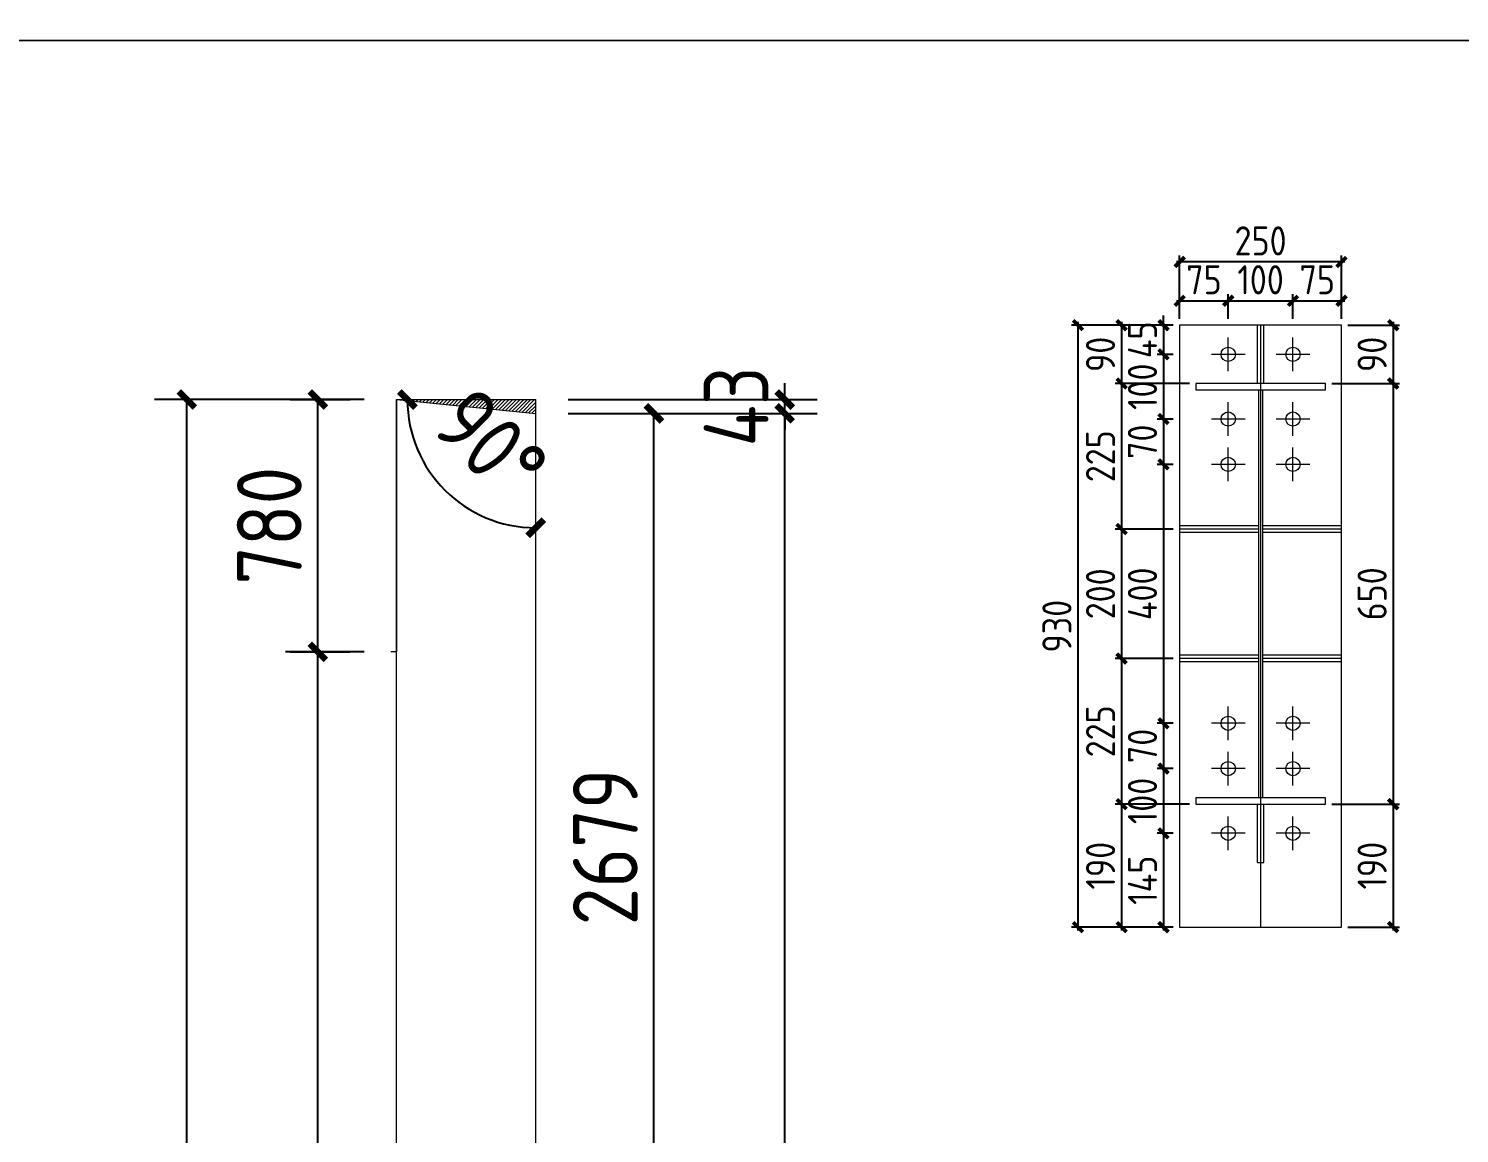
# Model space of a CAD drawing. Extents: x 485428 to 797698, y 56414 to 211814.
# Drawn here: x 685846 to 690266, y 122037 to 125451 of the extents above; entities that cross this region are included whole.
import ezdxf

# ---------------------------------------------------------------- set-up
doc = ezdxf.new("R2010")
doc.units = 0
doc.header["$LTSCALE"] = 1000
doc.header["$MEASUREMENT"] = 0
doc.layers.add('DOTE', color=1, linetype='Continuous')
doc.styles.get("Standard").update_dxf_attribs({"font": 'gbenor.shx', "bigfont": 'gbcbig.shx'})
doc.dimstyles.get("Standard").update_dxf_attribs({"dimscale": 100, "dimtxt": 2, "dimasz": 0.4, "dimexe": 0.5, "dimexo": 1, "dimgap": 0.5, "dimtad": 1, "dimdec": 0, "dimzin": 0, "dimdsep": 46, "dimtxsty": 'Standard', "dimblk": 'ARCHTICK', "dimcen": 0.09, "dimadec": 0, "dimazin": 0, "dimtfac": 1, "dimtdec": 0, "dimtix": 1, "dimtmove": 2, "dimatfit": 3, "dimfxl": 1, "dimtolj": 1, "dimtzin": 0, "dimarcsym": 0})

# ---------------------------------------------------------------- blocks, each defined once
blk = doc.blocks.new('_ArchTick')
at = {"color": 0, "linetype": 'ByBlock', "const_width": 0.4}
blk.add_lwpolyline([(-0.5, -0.5), (0.5, 0.5)], dxfattribs=at)
blk = doc.blocks.new('*D690')
at = {"color": 3, "lineweight": -2}
for p, q in [((686882.9, 123525.1), (686640.1, 123525.1)), ((686740.1, 111489.1), (686740.1, 123525.1)), ((686882.9, 111489.1), (686640.1, 111489.1))]:
    blk.add_line(p, q, dxfattribs=at)
at = {"layer": 'Defpoints', "color": 0}
for p in [(686740.1, 123525.1), (686982.9, 123525.1), (686982.9, 111489.1)]:
    blk.add_point(p, dxfattribs=at)
at = {"color": 3, "lineweight": -2, "xscale": 50, "yscale": 50, "zscale": 50}
for p, rotation in [((686740.1, 123525.1), 90), ((686740.1, 111489.1), 270)]:
    blk.add_blockref('_ArchTick', p, dxfattribs=dict(at, rotation=rotation))
at = {"color": 0, "lineweight": 15, "insert": (686583.5, 117507.1), "char_height": 200, "attachment_point": 5, "rotation": 90}
blk.add_mtext('\\A1;内翼板 12036', dxfattribs=at)
blk = doc.blocks.new('*D695')
at = {"color": 3, "lineweight": -2}
for p, q in [((686654.9, 124305.1), (686840.1, 124305.1)), ((686740.1, 123525.1), (686740.1, 124305.1)), ((686654.9, 123525.1), (686840.1, 123525.1))]:
    blk.add_line(p, q, dxfattribs=at)
at = {"layer": 'Defpoints', "color": 0}
for p in [(686554.9, 124305.1), (686740.1, 124305.1), (686554.9, 123525.1)]:
    blk.add_point(p, dxfattribs=at)
at = {"color": 3, "lineweight": -2, "xscale": 50, "yscale": 50, "zscale": 50}
for p, rotation in [((686740.1, 124305.1), 90), ((686740.1, 123525.1), 270)]:
    blk.add_blockref('_ArchTick', p, dxfattribs=dict(at, rotation=rotation))
at = {"color": 0, "lineweight": 15, "insert": (686590.1, 123915.1), "char_height": 200, "attachment_point": 5, "rotation": 90}
blk.add_mtext('\\A1;780', dxfattribs=at)
blk = doc.blocks.new('*D696')
at = {"color": 3, "lineweight": -2}
for p, q in [((686882.9, 124305.1), (686235.1, 124305.1)), ((686335.1, 111489.1), (686335.1, 124305.1)), ((686882.9, 111489.1), (686235.1, 111489.1))]:
    blk.add_line(p, q, dxfattribs=at)
at = {"layer": 'Defpoints', "color": 0}
for p in [(686335.1, 124305.1), (686982.9, 124305.1), (686982.9, 111489.1)]:
    blk.add_point(p, dxfattribs=at)
at = {"color": 3, "lineweight": -2, "xscale": 50, "yscale": 50, "zscale": 50}
for p, rotation in [((686335.1, 124305.1), 90), ((686335.1, 111489.1), 270)]:
    blk.add_blockref('_ArchTick', p, dxfattribs=dict(at, rotation=rotation))
at = {"color": 0, "lineweight": 15, "insert": (686178.5, 117897.1), "char_height": 200, "attachment_point": 5, "rotation": 90}
blk.add_mtext('\\A1;腹板 12816', dxfattribs=at)
blk = doc.blocks.new('*D826')
at = {"color": 3, "lineweight": -2}
for p, q in [((689392.2, 124610.1), (689562.2, 124610.1)), ((689402.2, 124554.6), (689402.2, 124630.1)), ((689552.2, 124554.6), (689552.2, 124630.1))]:
    blk.add_line(p, q, dxfattribs=at)
at = {"layer": 'Defpoints', "color": 0}
for p in [(689552.2, 124610.1), (689402.2, 124534.6), (689552.2, 124534.6)]:
    blk.add_point(p, dxfattribs=at)
at = {"color": 3, "lineweight": -2, "xscale": 30, "yscale": 30, "zscale": 30, "rotation": 180}
blk.add_blockref('_ArchTick', (689402.2, 124610.1), dxfattribs=at)
at = {"color": 3, "lineweight": -2, "xscale": 30, "yscale": 30, "zscale": 30}
blk.add_blockref('_ArchTick', (689552.2, 124610.1), dxfattribs=at)
at = {"color": 0, "lineweight": 15, "insert": (689477.2, 124675.1), "char_height": 90, "attachment_point": 5}
blk.add_mtext('\\A1;75', dxfattribs=at)
blk = doc.blocks.new('*D786')
at = {"color": 3, "lineweight": -2}
for p, q in [((689542.2, 124610.1), (689762.2, 124610.1)), ((689552.2, 124554.6), (689552.2, 124630.1)), ((689752.2, 124554.6), (689752.2, 124630.1))]:
    blk.add_line(p, q, dxfattribs=at)
at = {"layer": 'Defpoints', "color": 0}
for p in [(689752.2, 124610.1), (689552.2, 124534.6), (689752.2, 124534.6)]:
    blk.add_point(p, dxfattribs=at)
at = {"color": 3, "lineweight": -2, "xscale": 30, "yscale": 30, "zscale": 30, "rotation": 180}
blk.add_blockref('_ArchTick', (689552.2, 124610.1), dxfattribs=at)
at = {"color": 3, "lineweight": -2, "xscale": 30, "yscale": 30, "zscale": 30}
blk.add_blockref('_ArchTick', (689752.2, 124610.1), dxfattribs=at)
at = {"color": 0, "lineweight": 15, "insert": (689652.2, 124675.1), "char_height": 90, "attachment_point": 5}
blk.add_mtext('\\A1;100', dxfattribs=at)
blk = doc.blocks.new('*D827')
at = {"color": 3, "lineweight": -2}
for p, q in [((689742.2, 124610.1), (689912.2, 124610.1)), ((689752.2, 124554.6), (689752.2, 124630.1)), ((689902.2, 124554.6), (689902.2, 124630.1))]:
    blk.add_line(p, q, dxfattribs=at)
at = {"layer": 'Defpoints', "color": 0}
for p in [(689902.2, 124610.1), (689752.2, 124534.6), (689902.2, 124534.6)]:
    blk.add_point(p, dxfattribs=at)
at = {"color": 3, "lineweight": -2, "xscale": 30, "yscale": 30, "zscale": 30, "rotation": 180}
blk.add_blockref('_ArchTick', (689752.2, 124610.1), dxfattribs=at)
at = {"color": 3, "lineweight": -2, "xscale": 30, "yscale": 30, "zscale": 30}
blk.add_blockref('_ArchTick', (689902.2, 124610.1), dxfattribs=at)
at = {"color": 0, "lineweight": 15, "insert": (689827.2, 124675.1), "char_height": 90, "attachment_point": 5}
blk.add_mtext('\\A1;75', dxfattribs=at)
blk = doc.blocks.new('*D787')
at = {"color": 3, "lineweight": -2}
for p, q in [((689352.3, 124534.6), (689352.3, 124564.6)), ((689382.2, 124534.6), (689332.3, 124534.6)), ((689352.3, 124534.6), (689352.3, 124444.6)), ((689382.2, 124444.6), (689332.3, 124444.6)), ((689352.3, 124444.6), (689352.3, 124414.6))]:
    blk.add_line(p, q, dxfattribs=at)
at = {"layer": 'Defpoints', "color": 0}
for p in [(689402.2, 124534.6), (689352.3, 124444.6), (689402.2, 124444.6)]:
    blk.add_point(p, dxfattribs=at)
at = {"color": 3, "lineweight": -2, "xscale": 30, "yscale": 30, "zscale": 30}
for p, rotation in [((689352.3, 124534.6), 270), ((689352.3, 124444.6), 90)]:
    blk.add_blockref('_ArchTick', p, dxfattribs=dict(at, rotation=rotation))
at = {"color": 0, "lineweight": 15, "insert": (689287.3, 124489.6), "char_height": 90, "attachment_point": 5, "rotation": 90}
blk.add_mtext('\\A1;45', dxfattribs=at)
blk = doc.blocks.new('*D788')
at = {"color": 3, "lineweight": -2}
for p, q in [((689382.2, 124444.6), (689332.3, 124444.6)), ((689352.3, 124454.6), (689352.3, 124234.6)), ((689382.2, 124244.6), (689332.3, 124244.6))]:
    blk.add_line(p, q, dxfattribs=at)
at = {"layer": 'Defpoints', "color": 0}
for p in [(689402.2, 124444.6), (689352.3, 124244.6), (689402.2, 124244.6)]:
    blk.add_point(p, dxfattribs=at)
at = {"color": 3, "lineweight": -2, "xscale": 30, "yscale": 30, "zscale": 30}
for p, rotation in [((689352.3, 124444.6), 90), ((689352.3, 124244.6), 270)]:
    blk.add_blockref('_ArchTick', p, dxfattribs=dict(at, rotation=rotation))
at = {"color": 0, "lineweight": 15, "insert": (689287.3, 124344.6), "char_height": 90, "attachment_point": 5, "rotation": 90}
blk.add_mtext('\\A1;100', dxfattribs=at)
blk = doc.blocks.new('*D789')
at = {"color": 3, "lineweight": -2}
for p, q in [((689382.2, 124244.6), (689332.3, 124244.6)), ((689352.3, 124254.6), (689352.3, 124094.6)), ((689382.2, 124104.6), (689332.3, 124104.6))]:
    blk.add_line(p, q, dxfattribs=at)
at = {"layer": 'Defpoints', "color": 0}
for p in [(689402.2, 124244.6), (689352.3, 124104.6), (689402.2, 124104.6)]:
    blk.add_point(p, dxfattribs=at)
at = {"color": 3, "lineweight": -2, "xscale": 30, "yscale": 30, "zscale": 30}
for p, rotation in [((689352.3, 124244.6), 90), ((689352.3, 124104.6), 270)]:
    blk.add_blockref('_ArchTick', p, dxfattribs=dict(at, rotation=rotation))
at = {"color": 0, "lineweight": 15, "insert": (689287.3, 124174.6), "char_height": 90, "attachment_point": 5, "rotation": 90}
blk.add_mtext('\\A1;70', dxfattribs=at)
blk = doc.blocks.new('*D790')
at = {"color": 3, "lineweight": -2}
for p, q in [((689352.3, 124114.6), (689352.3, 123294.6)), ((689382.2, 124104.6), (689332.3, 124104.6)), ((689382.2, 123304.6), (689332.3, 123304.6))]:
    blk.add_line(p, q, dxfattribs=at)
at = {"layer": 'Defpoints', "color": 0}
for p in [(689402.2, 124104.6), (689352.3, 123304.6), (689402.2, 123304.6)]:
    blk.add_point(p, dxfattribs=at)
at = {"color": 3, "lineweight": -2, "xscale": 30, "yscale": 30, "zscale": 30}
for p, rotation in [((689352.3, 124104.6), 90), ((689352.3, 123304.6), 270)]:
    blk.add_blockref('_ArchTick', p, dxfattribs=dict(at, rotation=rotation))
at = {"color": 0, "lineweight": 15, "insert": (689287.3, 123704.6), "char_height": 90, "attachment_point": 5, "rotation": 90}
blk.add_mtext('\\A1;400', dxfattribs=at)
blk = doc.blocks.new('*D791')
at = {"color": 3, "lineweight": -2}
for p, q in [((689352.3, 123314.6), (689352.3, 123154.6)), ((689382.2, 123304.6), (689332.3, 123304.6)), ((689382.2, 123164.6), (689332.3, 123164.6))]:
    blk.add_line(p, q, dxfattribs=at)
at = {"layer": 'Defpoints', "color": 0}
for p in [(689402.2, 123304.6), (689352.3, 123164.6), (689402.2, 123164.6)]:
    blk.add_point(p, dxfattribs=at)
at = {"color": 3, "lineweight": -2, "xscale": 30, "yscale": 30, "zscale": 30}
for p, rotation in [((689352.3, 123304.6), 90), ((689352.3, 123164.6), 270)]:
    blk.add_blockref('_ArchTick', p, dxfattribs=dict(at, rotation=rotation))
at = {"color": 0, "lineweight": 15, "insert": (689287.3, 123234.6), "char_height": 90, "attachment_point": 5, "rotation": 90}
blk.add_mtext('\\A1;70', dxfattribs=at)
blk = doc.blocks.new('*D792')
at = {"color": 3, "lineweight": -2}
for p, q in [((689382.2, 123164.6), (689332.3, 123164.6)), ((689352.3, 123174.6), (689352.3, 122954.6)), ((689382.2, 122964.6), (689332.3, 122964.6))]:
    blk.add_line(p, q, dxfattribs=at)
at = {"layer": 'Defpoints', "color": 0}
for p in [(689402.2, 123164.6), (689352.3, 122964.6), (689402.2, 122964.6)]:
    blk.add_point(p, dxfattribs=at)
at = {"color": 3, "lineweight": -2, "xscale": 30, "yscale": 30, "zscale": 30}
for p, rotation in [((689352.3, 123164.6), 90), ((689352.3, 122964.6), 270)]:
    blk.add_blockref('_ArchTick', p, dxfattribs=dict(at, rotation=rotation))
at = {"color": 0, "lineweight": 15, "insert": (689287.3, 123064.6), "char_height": 90, "attachment_point": 5, "rotation": 90}
blk.add_mtext('\\A1;100', dxfattribs=at)
blk = doc.blocks.new('*D828')
at = {"color": 3, "lineweight": -2}
for p, q in [((689382.2, 122964.6), (689332.3, 122964.6)), ((689352.3, 122974.6), (689352.3, 122664.6)), ((689382.2, 122674.6), (689332.3, 122674.6))]:
    blk.add_line(p, q, dxfattribs=at)
at = {"layer": 'Defpoints', "color": 0}
for p in [(689402.2, 122964.6), (689352.3, 122674.6), (689402.2, 122674.6)]:
    blk.add_point(p, dxfattribs=at)
at = {"color": 3, "lineweight": -2, "xscale": 30, "yscale": 30, "zscale": 30}
for p, rotation in [((689352.3, 122964.6), 90), ((689352.3, 122674.6), 270)]:
    blk.add_blockref('_ArchTick', p, dxfattribs=dict(at, rotation=rotation))
at = {"color": 0, "lineweight": 15, "insert": (689287.3, 122819.6), "char_height": 90, "attachment_point": 5, "rotation": 90}
blk.add_mtext('\\A1;145', dxfattribs=at)
blk = doc.blocks.new('*D793')
at = {"color": 3, "lineweight": -2}
for p, q in [((689382.2, 124534.6), (689202.8, 124534.6)), ((689222.8, 124544.6), (689222.8, 124344.6)), ((689432.2, 124354.6), (689202.8, 124354.6))]:
    blk.add_line(p, q, dxfattribs=at)
at = {"layer": 'Defpoints', "color": 0}
for p in [(689402.2, 124534.6), (689222.8, 124354.6), (689452.2, 124354.6)]:
    blk.add_point(p, dxfattribs=at)
at = {"color": 3, "lineweight": -2, "xscale": 30, "yscale": 30, "zscale": 30}
for p, rotation in [((689222.8, 124534.6), 90), ((689222.8, 124354.6), 270)]:
    blk.add_blockref('_ArchTick', p, dxfattribs=dict(at, rotation=rotation))
at = {"color": 0, "lineweight": 15, "insert": (689157.8, 124444.6), "char_height": 90, "attachment_point": 5, "rotation": 90}
blk.add_mtext('\\A1;90', dxfattribs=at)
blk = doc.blocks.new('*D794')
at = {"color": 3, "lineweight": -2}
for p, q in [((689432.2, 124354.6), (689202.8, 124354.6)), ((689222.8, 124364.6), (689222.8, 123894.6)), ((689382.2, 123904.6), (689202.8, 123904.6))]:
    blk.add_line(p, q, dxfattribs=at)
at = {"layer": 'Defpoints', "color": 0}
for p in [(689452.2, 124354.6), (689222.8, 123904.6), (689402.2, 123904.6)]:
    blk.add_point(p, dxfattribs=at)
at = {"color": 3, "lineweight": -2, "xscale": 30, "yscale": 30, "zscale": 30}
for p, rotation in [((689222.8, 124354.6), 90), ((689222.8, 123904.6), 270)]:
    blk.add_blockref('_ArchTick', p, dxfattribs=dict(at, rotation=rotation))
at = {"color": 0, "lineweight": 15, "insert": (689157.8, 124129.6), "char_height": 90, "attachment_point": 5, "rotation": 90}
blk.add_mtext('\\A1;225', dxfattribs=at)
blk = doc.blocks.new('*D795')
at = {"color": 3, "lineweight": -2}
for p, q in [((689382.2, 123904.6), (689202.8, 123904.6)), ((689222.8, 123914.6), (689222.8, 123494.6)), ((689382.2, 123504.6), (689202.8, 123504.6))]:
    blk.add_line(p, q, dxfattribs=at)
at = {"layer": 'Defpoints', "color": 0}
for p in [(689402.2, 123904.6), (689222.8, 123504.6), (689402.2, 123504.6)]:
    blk.add_point(p, dxfattribs=at)
at = {"color": 3, "lineweight": -2, "xscale": 30, "yscale": 30, "zscale": 30}
for p, rotation in [((689222.8, 123904.6), 90), ((689222.8, 123504.6), 270)]:
    blk.add_blockref('_ArchTick', p, dxfattribs=dict(at, rotation=rotation))
at = {"color": 0, "lineweight": 15, "insert": (689157.8, 123704.6), "char_height": 90, "attachment_point": 5, "rotation": 90}
blk.add_mtext('\\A1;200', dxfattribs=at)
blk = doc.blocks.new('*D796')
at = {"color": 3, "lineweight": -2}
for p, q in [((689382.2, 123504.6), (689202.8, 123504.6)), ((689222.8, 123514.6), (689222.8, 123044.6)), ((689432.2, 123054.6), (689202.8, 123054.6))]:
    blk.add_line(p, q, dxfattribs=at)
at = {"layer": 'Defpoints', "color": 0}
for p in [(689402.2, 123504.6), (689222.8, 123054.6), (689452.2, 123054.6)]:
    blk.add_point(p, dxfattribs=at)
at = {"color": 3, "lineweight": -2, "xscale": 30, "yscale": 30, "zscale": 30}
for p, rotation in [((689222.8, 123504.6), 90), ((689222.8, 123054.6), 270)]:
    blk.add_blockref('_ArchTick', p, dxfattribs=dict(at, rotation=rotation))
at = {"color": 0, "lineweight": 15, "insert": (689157.8, 123279.6), "char_height": 90, "attachment_point": 5, "rotation": 90}
blk.add_mtext('\\A1;225', dxfattribs=at)
blk = doc.blocks.new('*D797')
at = {"color": 3, "lineweight": -2}
for p, q in [((689432.2, 123054.6), (689202.8, 123054.6)), ((689222.8, 123064.6), (689222.8, 122664.6)), ((689382.2, 122674.6), (689202.8, 122674.6))]:
    blk.add_line(p, q, dxfattribs=at)
at = {"layer": 'Defpoints', "color": 0}
for p in [(689452.2, 123054.6), (689222.8, 122674.6), (689402.2, 122674.6)]:
    blk.add_point(p, dxfattribs=at)
at = {"color": 3, "lineweight": -2, "xscale": 30, "yscale": 30, "zscale": 30}
for p, rotation in [((689222.8, 123054.6), 90), ((689222.8, 122674.6), 270)]:
    blk.add_blockref('_ArchTick', p, dxfattribs=dict(at, rotation=rotation))
at = {"color": 0, "lineweight": 15, "insert": (689157.8, 122864.6), "char_height": 90, "attachment_point": 5, "rotation": 90}
blk.add_mtext('\\A1;190', dxfattribs=at)
blk = doc.blocks.new('*D798')
at = {"color": 3, "lineweight": -2}
for p, q in [((689382.2, 124534.6), (689068.1, 124534.6)), ((689088.1, 124544.6), (689088.1, 122664.6)), ((689382.2, 122674.6), (689068.1, 122674.6))]:
    blk.add_line(p, q, dxfattribs=at)
at = {"layer": 'Defpoints', "color": 0}
for p in [(689402.2, 124534.6), (689088.1, 122674.6), (689402.2, 122674.6)]:
    blk.add_point(p, dxfattribs=at)
at = {"color": 3, "lineweight": -2, "xscale": 30, "yscale": 30, "zscale": 30}
for p, rotation in [((689088.1, 124534.6), 90), ((689088.1, 122674.6), 270)]:
    blk.add_blockref('_ArchTick', p, dxfattribs=dict(at, rotation=rotation))
at = {"color": 0, "lineweight": 15, "insert": (689023.1, 123604.6), "char_height": 90, "attachment_point": 5, "rotation": 90}
blk.add_mtext('\\A1;930', dxfattribs=at)
blk = doc.blocks.new('*D799')
at = {"color": 3, "lineweight": -2}
for p, q in [((689912.2, 124730.2), (689392.2, 124730.2)), ((689402.2, 124554.6), (689402.2, 124750.2)), ((689902.2, 124554.6), (689902.2, 124750.2))]:
    blk.add_line(p, q, dxfattribs=at)
at = {"layer": 'Defpoints', "color": 0}
for p in [(689402.2, 124730.2), (689402.2, 124534.6), (689902.2, 124534.6)]:
    blk.add_point(p, dxfattribs=at)
at = {"color": 3, "lineweight": -2, "xscale": 30, "yscale": 30, "zscale": 30, "rotation": 180}
blk.add_blockref('_ArchTick', (689402.2, 124730.2), dxfattribs=at)
at = {"color": 3, "lineweight": -2, "xscale": 30, "yscale": 30, "zscale": 30}
blk.add_blockref('_ArchTick', (689902.2, 124730.2), dxfattribs=at)
at = {"color": 0, "lineweight": 15, "insert": (689652.2, 124795.2), "char_height": 90, "attachment_point": 5}
blk.add_mtext('\\A1;250', dxfattribs=at)
blk = doc.blocks.new('*D991')
at = {"color": 0, "lineweight": -2}
blk.add_arc((687412.9, 124305.1), 396.4, 180, 270, dxfattribs=at)
at = {"layer": 'Defpoints', "color": 0}
for p in [(686982.9, 124305.1), (687412.9, 124305.1), (687412.9, 124262.1), (687069.6, 124106.9), (687412.9, 111489.1)]:
    blk.add_point(p, dxfattribs=at)
at = {"color": 0, "lineweight": -2, "xscale": 50, "yscale": 50, "zscale": 50, "rotation": 90.00000000001286}
blk.add_blockref('_ArchTick', (687016.5, 124305.1), dxfattribs=at)
at = {"color": 0, "lineweight": -2, "xscale": 50, "yscale": 50, "zscale": 50}
blk.add_blockref('_ArchTick', (687412.9, 123908.7), dxfattribs=at)
at = {"color": 0, "lineweight": 15, "insert": (687274, 124166.2), "char_height": 200, "attachment_point": 5, "rotation": 315}
blk.add_mtext('\\A1;90°', dxfattribs=at)
blk = doc.blocks.new('*D3290')
at = {"color": 3, "lineweight": -2}
for p, q in [((687512.9, 124262.1), (688282.2, 124262.1)), ((688182.2, 111489.1), (688182.2, 124262.1)), ((687512.9, 111489.1), (688282.2, 111489.1))]:
    blk.add_line(p, q, dxfattribs=at)
at = {"layer": 'Defpoints', "color": 0}
for p in [(687412.9, 124262.1), (688182.2, 124262.1), (687412.9, 111489.1)]:
    blk.add_point(p, dxfattribs=at)
at = {"color": 3, "lineweight": -2, "xscale": 50, "yscale": 50, "zscale": 50}
for p, rotation in [((688182.2, 124262.1), 90), ((688182.2, 111489.1), 270)]:
    blk.add_blockref('_ArchTick', p, dxfattribs=dict(at, rotation=rotation))
at = {"color": 0, "lineweight": 15, "insert": (688025.6, 117875.6), "char_height": 200, "attachment_point": 5, "rotation": 90}
blk.add_mtext('\\A1;外翼板 12773', dxfattribs=at)
blk = doc.blocks.new('*D3291')
at = {"color": 3, "lineweight": -2}
for p, q in [((688182.2, 124305.1), (688182.2, 124355.1)), ((687512.9, 124305.1), (688282.2, 124305.1)), ((688182.2, 124262.1), (688182.2, 124305.1)), ((687512.9, 124262.1), (688282.2, 124262.1)), ((688182.2, 124262.1), (688182.2, 124212.1))]:
    blk.add_line(p, q, dxfattribs=at)
at = {"layer": 'Defpoints', "color": 0}
for p in [(687412.9, 124305.1), (688182.2, 124305.1), (687412.9, 124262.1)]:
    blk.add_point(p, dxfattribs=at)
at = {"color": 3, "lineweight": -2, "xscale": 50, "yscale": 50, "zscale": 50}
for p, rotation in [((688182.2, 124305.1), 270), ((688182.2, 124262.1), 90)]:
    blk.add_blockref('_ArchTick', p, dxfattribs=dict(at, rotation=rotation))
at = {"color": 0, "lineweight": 15, "insert": (688032.2, 124283.6), "char_height": 200, "attachment_point": 5, "rotation": 90}
blk.add_mtext('\\A1;43', dxfattribs=at)
blk = doc.blocks.new('*D3289')
at = {"color": 3, "lineweight": -2}
for p, q in [((687512.9, 124262.1), (687877.9, 124262.1)), ((687777.9, 121582.6), (687777.9, 124262.1)), ((687530.9, 121582.6), (687877.9, 121582.6))]:
    blk.add_line(p, q, dxfattribs=at)
at = {"layer": 'Defpoints', "color": 0}
for p in [(687412.9, 124262.1), (687777.9, 124262.1), (687430.9, 121582.6)]:
    blk.add_point(p, dxfattribs=at)
at = {"color": 3, "lineweight": -2, "xscale": 50, "yscale": 50, "zscale": 50}
for p, rotation in [((687777.9, 124262.1), 90), ((687777.9, 121582.6), 270)]:
    blk.add_blockref('_ArchTick', p, dxfattribs=dict(at, rotation=rotation))
at = {"color": 0, "lineweight": 15, "insert": (687627.9, 122922.3), "char_height": 200, "attachment_point": 5, "rotation": 90}
blk.add_mtext('\\A1;2679', dxfattribs=at)
blk = doc.blocks.new('*D3311')
at = {"color": 3, "lineweight": -2}
for p, q in [((689922.2, 124534.6), (690081.7, 124534.6)), ((690061.7, 124544.6), (690061.7, 124344.6)), ((689872.2, 124354.6), (690081.7, 124354.6))]:
    blk.add_line(p, q, dxfattribs=at)
at = {"layer": 'Defpoints', "color": 0}
for p in [(689902.2, 124534.6), (689852.2, 124354.6), (690061.7, 124354.6)]:
    blk.add_point(p, dxfattribs=at)
at = {"color": 3, "lineweight": -2, "xscale": 30, "yscale": 30, "zscale": 30}
for p, rotation in [((690061.7, 124534.6), 90), ((690061.7, 124354.6), 270)]:
    blk.add_blockref('_ArchTick', p, dxfattribs=dict(at, rotation=rotation))
at = {"color": 0, "lineweight": 15, "insert": (689996.7, 124444.6), "char_height": 90, "attachment_point": 5, "rotation": 90}
blk.add_mtext('\\A1;90', dxfattribs=at)
blk = doc.blocks.new('*D3312')
at = {"color": 3, "lineweight": -2}
for p, q in [((689872.2, 124354.6), (690081.7, 124354.6)), ((690061.7, 124364.6), (690061.7, 123044.6)), ((689872.2, 123054.6), (690081.7, 123054.6))]:
    blk.add_line(p, q, dxfattribs=at)
at = {"layer": 'Defpoints', "color": 0}
for p in [(689852.2, 124354.6), (689852.2, 123054.6), (690061.7, 123054.6)]:
    blk.add_point(p, dxfattribs=at)
at = {"color": 3, "lineweight": -2, "xscale": 30, "yscale": 30, "zscale": 30}
for p, rotation in [((690061.7, 124354.6), 90), ((690061.7, 123054.6), 270)]:
    blk.add_blockref('_ArchTick', p, dxfattribs=dict(at, rotation=rotation))
at = {"color": 0, "lineweight": 15, "insert": (689996.7, 123704.6), "char_height": 90, "attachment_point": 5, "rotation": 90}
blk.add_mtext('\\A1;650', dxfattribs=at)
blk = doc.blocks.new('*D3313')
at = {"color": 3, "lineweight": -2}
for p, q in [((689872.2, 123054.6), (690081.7, 123054.6)), ((690061.7, 123064.6), (690061.7, 122664.6)), ((689922.2, 122674.6), (690081.7, 122674.6))]:
    blk.add_line(p, q, dxfattribs=at)
at = {"layer": 'Defpoints', "color": 0}
for p in [(689852.2, 123054.6), (689902.2, 122674.6), (690061.7, 122674.6)]:
    blk.add_point(p, dxfattribs=at)
at = {"color": 3, "lineweight": -2, "xscale": 30, "yscale": 30, "zscale": 30}
for p, rotation in [((690061.7, 123054.6), 90), ((690061.7, 122674.6), 270)]:
    blk.add_blockref('_ArchTick', p, dxfattribs=dict(at, rotation=rotation))
at = {"color": 0, "lineweight": 15, "insert": (689996.7, 122864.6), "char_height": 90, "attachment_point": 5, "rotation": 90}
blk.add_mtext('\\A1;190', dxfattribs=at)

msp = doc.modelspace()

# ---------------------------------------------------------------- hatches: boundary and pattern name
at = {"lineweight": 15}
h = msp.add_hatch(dxfattribs=at)
h.set_pattern_fill('ANSI31', color=256, scale=5, style=0)
h.set_pattern_definition([(45, (428, -29709.4715), (-5.61266008, 5.61266008), [])])
h.paths.add_polyline_path([(687412.9, 124262.1), (687412.9, 124305.1), (686982.9, 124305.1)])

# ---------------------------------------------------------------- linework, layer by layer
for p, q in [((689402.2, 124534.6), (689402.2, 122674.6)), ((689902.2, 124534.6), (689402.2, 124534.6)), ((689902.2, 122674.6), (689902.2, 124534.6)), ((689552.2, 124392.6), (689552.2, 124496.6)), ((689752.2, 124392.6), (689752.2, 124496.6)), ((689604.2, 124444.6), (689500.2, 124444.6)), ((689804.2, 124444.6), (689700.2, 124444.6)), ((686982.9, 124305.1), (687412.9, 124262.1)), ((686982.9, 124305.1), (687412.9, 124305.1)), ((687412.9, 124262.1), (687412.9, 124305.1)), ((689552.2, 124192.6), (689552.2, 124296.6)), ((689752.2, 124192.6), (689752.2, 124296.6)), ((689604.2, 124244.6), (689500.2, 124244.6)), ((689804.2, 124244.6), (689700.2, 124244.6)), ((689552.2, 124052.6), (689552.2, 124156.6)), ((689752.2, 124052.6), (689752.2, 124156.6)), ((689604.2, 124104.6), (689500.2, 124104.6)), ((689804.2, 124104.6), (689700.2, 124104.6)), ((689552.2, 123252.6), (689552.2, 123356.6)), ((689752.2, 123252.6), (689752.2, 123356.6)), ((689604.2, 123304.6), (689500.2, 123304.6)), ((689804.2, 123304.6), (689700.2, 123304.6)), ((689552.2, 123112.6), (689552.2, 123216.6)), ((689752.2, 123112.6), (689752.2, 123216.6)), ((689604.2, 123164.6), (689500.2, 123164.6)), ((689804.2, 123164.6), (689700.2, 123164.6)), ((689552.2, 122912.6), (689552.2, 123016.6)), ((689752.2, 122912.6), (689752.2, 123016.6)), ((689604.2, 122964.6), (689500.2, 122964.6)), ((689804.2, 122964.6), (689700.2, 122964.6)), ((689402.2, 122674.6), (689902.2, 122674.6))]:
    msp.add_line(p, q, dxfattribs=at)
at = {"color": 2, "lineweight": 15}
for p, q in [((689642.2, 124354.6), (689642.2, 124534.6)), ((689662.2, 124354.6), (689662.2, 124534.6)), ((686982.9, 124305.1), (686982.9, 123525.1)), ((689646.2, 123914.6), (689402.2, 123914.6)), ((689646.2, 123894.6), (689402.2, 123894.6)), ((689902.2, 123914.6), (689658.2, 123914.6)), ((689902.2, 123894.6), (689658.2, 123894.6)), ((686982.9, 123525.1), (686964.9, 123525.1)), ((689646.2, 123514.6), (689402.2, 123514.6)), ((689646.2, 123494.6), (689402.2, 123494.6)), ((689902.2, 123514.6), (689658.2, 123514.6)), ((689902.2, 123494.6), (689658.2, 123494.6)), ((689642.2, 122874.6), (689642.2, 123054.6)), ((689662.2, 122874.6), (689662.2, 123054.6)), ((689642.2, 122874.6), (689662.2, 122874.6))]:
    msp.add_line(p, q, dxfattribs=at)
at = {"color": 1, "lineweight": 15}
for p, q in [((689652.2, 124534.6), (689652.2, 122674.6)), ((689646.2, 123904.6), (689402.2, 123904.6)), ((689902.2, 123904.6), (689658.2, 123904.6)), ((689646.2, 123504.6), (689402.2, 123504.6)), ((689902.2, 123504.6), (689658.2, 123504.6))]:
    msp.add_line(p, q, dxfattribs=at)
at = {"color": 4, "lineweight": 15}
for p, q in [((689652.2, 124354.6), (689452.2, 124354.6)), ((689452.2, 124354.6), (689452.2, 124334.6)), ((689452.2, 124334.6), (689852.2, 124334.6)), ((689646.2, 124334.6), (689646.2, 123074.6)), ((689852.2, 124354.6), (689652.2, 124354.6)), ((689658.2, 124334.6), (689658.2, 123074.6)), ((689852.2, 124334.6), (689852.2, 124354.6)), ((689852.2, 123074.6), (689452.2, 123074.6)), ((689452.2, 123074.6), (689452.2, 123054.6)), ((689452.2, 123054.6), (689652.2, 123054.6)), ((689652.2, 123054.6), (689852.2, 123054.6)), ((689852.2, 123054.6), (689852.2, 123074.6))]:
    msp.add_line(p, q, dxfattribs=at)
at = {"lineweight": 15}
for points in [[(683038.1, 140264.2), (693538.1, 140264.2), (693538.1, 125414.2), (683038.1, 125414.2)], [(683038.1, 125414.2), (693538.1, 125414.2), (693538.1, 110564.2), (683038.1, 110564.2)]]:
    msp.add_lwpolyline(points, close=True, dxfattribs=at)
for centre in [(689552.2, 124444.6), (689752.2, 124444.6), (689552.2, 124244.6), (689752.2, 124244.6), (689552.2, 124104.6), (689752.2, 124104.6), (689552.2, 123304.6), (689752.2, 123304.6), (689552.2, 123164.6), (689752.2, 123164.6), (689552.2, 122964.6), (689752.2, 122964.6)]:
    msp.add_circle(centre, 22, dxfattribs=at)
at = {"layer": 'DOTE', "color": 0, "lineweight": 15}
for p, q in [((686982.9, 111489.1), (686982.9, 124305.1)), ((687412.9, 111489.1), (687412.9, 124262.1))]:
    msp.add_line(p, q, dxfattribs=at)

# ---------------------------------------------------------------- dimensions: what is measured, and where the dimension line sits
at = {"lineweight": 15}
for p1, p2, distance, picture, middle in [((689902.2, 124534.6), (689402.2, 124534.6), -195.6, '*D799', (689652.2, 124795.2)), ((689402.2, 124534.6), (689402.2, 122674.6), -314.2, '*D798', (689023.1, 123604.6))]:
    dim = msp.add_aligned_dim(p1=p1, p2=p2, distance=distance, dimstyle='Standard', override={"dimtxt": 0.9, "dimasz": 0.3, "dimexe": 0.2, "dimexo": 0.2, "dimgap": 0.2, "dimlfac": 0.5, "dimdle": 0.1, "dimclrd": 3, "dimclre": 3}, dxfattribs=at)
    dim.commit()
    dim.dimension.update_dxf_attribs({"geometry": picture, "text_midpoint": middle})
for base, p1, p2, picture, middle in [((689552.2, 124610.1), (689402.2, 124534.6), (689552.2, 124534.6), '*D826', (689477.2, 124675.1)), ((689752.2, 124610.1), (689552.2, 124534.6), (689752.2, 124534.6), '*D786', (689652.2, 124675.1)), ((689902.2, 124610.1), (689752.2, 124534.6), (689902.2, 124534.6), '*D827', (689827.2, 124675.1))]:
    dim = msp.add_linear_dim(base=base, p1=p1, p2=p2, dimstyle='Standard', override={"dimtxt": 0.9, "dimasz": 0.3, "dimexe": 0.2, "dimexo": 0.2, "dimgap": 0.2, "dimlfac": 0.5, "dimdle": 0.1, "dimclrd": 3, "dimclre": 3}, dxfattribs=at)
    dim.commit()
    dim.dimension.update_dxf_attribs({"geometry": picture, "text_midpoint": middle})
for base, p1, p2, override, picture, middle in [((689222.8, 124354.6), (689402.2, 124534.6), (689452.2, 124354.6), {"dimtxt": 0.9, "dimasz": 0.3, "dimexe": 0.2, "dimexo": 0.2, "dimgap": 0.2, "dimlfac": 0.5, "dimdle": 0.1, "dimclrd": 3, "dimclre": 3}, '*D793', (689157.8, 124444.6)), ((689352.3, 124444.6), (689402.2, 124534.6), (689402.2, 124444.6), {"dimtxt": 0.9, "dimasz": 0.3, "dimexe": 0.2, "dimexo": 0.2, "dimgap": 0.2, "dimlfac": 0.5, "dimdle": 0.1, "dimclrd": 3, "dimclre": 3}, '*D787', (689287.3, 124489.6)), ((690061.7, 124354.6), (689902.2, 124534.6), (689852.2, 124354.6), {"dimtxt": 0.9, "dimasz": 0.3, "dimexe": 0.2, "dimexo": 0.2, "dimgap": 0.2, "dimlfac": 0.5, "dimdle": 0.1, "dimclrd": 3, "dimclre": 3}, '*D3311', (689996.7, 124444.6)), ((689352.3, 124244.6), (689402.2, 124444.6), (689402.2, 124244.6), {"dimtxt": 0.9, "dimasz": 0.3, "dimexe": 0.2, "dimexo": 0.2, "dimgap": 0.2, "dimlfac": 0.5, "dimdle": 0.1, "dimclrd": 3, "dimclre": 3}, '*D788', (689287.3, 124344.6)), ((688182.2, 124305.1), (687412.9, 124262.1), (687412.9, 124305.1), {"dimtxt": 2, "dimasz": 0.5, "dimexe": 1, "dimexo": 1, "dimclrd": 3, "dimclre": 3}, '*D3291', (688032.2, 124283.6)), ((686740.1, 124305.1), (686554.9, 123525.1), (686554.9, 124305.1), {"dimtxt": 2, "dimasz": 0.5, "dimexe": 1, "dimexo": 1, "dimclrd": 3, "dimclre": 3}, '*D695', (686590.1, 123915.1)), ((689222.8, 123904.6), (689452.2, 124354.6), (689402.2, 123904.6), {"dimtxt": 0.9, "dimasz": 0.3, "dimexe": 0.2, "dimexo": 0.2, "dimgap": 0.2, "dimlfac": 0.5, "dimdle": 0.1, "dimclrd": 3, "dimclre": 3}, '*D794', (689157.8, 124129.6)), ((690061.7, 123054.6), (689852.2, 124354.6), (689852.2, 123054.6), {"dimtxt": 0.9, "dimasz": 0.3, "dimexe": 0.2, "dimexo": 0.2, "dimgap": 0.2, "dimlfac": 0.5, "dimdle": 0.1, "dimclrd": 3, "dimclre": 3}, '*D3312', (689996.7, 123704.6)), ((687777.8637, 124262.0735), (687430.8974, 121582.6134), (687412.8974, 124262.0735), {"dimtxt": 2, "dimasz": 0.5, "dimexe": 1, "dimexo": 1, "dimclrd": 3, "dimclre": 3}, '*D3289', (687627.8637, 122922.3435)), ((689352.3, 124104.6), (689402.2, 124244.6), (689402.2, 124104.6), {"dimtxt": 0.9, "dimasz": 0.3, "dimexe": 0.2, "dimexo": 0.2, "dimgap": 0.2, "dimlfac": 0.5, "dimdle": 0.1, "dimclrd": 3, "dimclre": 3}, '*D789', (689287.3, 124174.6)), ((689352.3, 123304.6), (689402.2, 124104.6), (689402.2, 123304.6), {"dimtxt": 0.9, "dimasz": 0.3, "dimexe": 0.2, "dimexo": 0.2, "dimgap": 0.2, "dimlfac": 0.5, "dimdle": 0.1, "dimclrd": 3, "dimclre": 3}, '*D790', (689287.3, 123704.6)), ((689222.8, 123504.6), (689402.2, 123904.6), (689402.2, 123504.6), {"dimtxt": 0.9, "dimasz": 0.3, "dimexe": 0.2, "dimexo": 0.2, "dimgap": 0.2, "dimlfac": 0.5, "dimdle": 0.1, "dimclrd": 3, "dimclre": 3}, '*D795', (689157.8, 123704.6)), ((689222.8, 123054.6), (689402.2, 123504.6), (689452.2, 123054.6), {"dimtxt": 0.9, "dimasz": 0.3, "dimexe": 0.2, "dimexo": 0.2, "dimgap": 0.2, "dimlfac": 0.5, "dimdle": 0.1, "dimclrd": 3, "dimclre": 3}, '*D796', (689157.8, 123279.6)), ((689352.3, 123164.6), (689402.2, 123304.6), (689402.2, 123164.6), {"dimtxt": 0.9, "dimasz": 0.3, "dimexe": 0.2, "dimexo": 0.2, "dimgap": 0.2, "dimlfac": 0.5, "dimdle": 0.1, "dimclrd": 3, "dimclre": 3}, '*D791', (689287.3, 123234.6)), ((689352.3, 122964.6), (689402.2, 123164.6), (689402.2, 122964.6), {"dimtxt": 0.9, "dimasz": 0.3, "dimexe": 0.2, "dimexo": 0.2, "dimgap": 0.2, "dimlfac": 0.5, "dimdle": 0.1, "dimclrd": 3, "dimclre": 3}, '*D792', (689287.3, 123064.6)), ((689222.8, 122674.6), (689452.2, 123054.6), (689402.2, 122674.6), {"dimtxt": 0.9, "dimasz": 0.3, "dimexe": 0.2, "dimexo": 0.2, "dimgap": 0.2, "dimlfac": 0.5, "dimdle": 0.1, "dimclrd": 3, "dimclre": 3}, '*D797', (689157.8, 122864.6)), ((690061.7, 122674.6), (689852.2, 123054.6), (689902.2, 122674.6), {"dimtxt": 0.9, "dimasz": 0.3, "dimexe": 0.2, "dimexo": 0.2, "dimgap": 0.2, "dimlfac": 0.5, "dimdle": 0.1, "dimclrd": 3, "dimclre": 3}, '*D3313', (689996.7, 122864.6)), ((689352.3, 122674.6), (689402.2, 122964.6), (689402.2, 122674.6), {"dimtxt": 0.9, "dimasz": 0.3, "dimexe": 0.2, "dimexo": 0.2, "dimgap": 0.2, "dimlfac": 0.5, "dimdle": 0.1, "dimclrd": 3, "dimclre": 3}, '*D828', (689287.3, 122819.6))]:
    dim = msp.add_linear_dim(base=base, p1=p1, p2=p2, angle=90, dimstyle='Standard', override=override, dxfattribs=at)
    dim.commit()
    dim.dimension.update_dxf_attribs({"geometry": picture, "text_midpoint": middle})
at = {"color": 1, "lineweight": 15}
dim = msp.add_angular_dim_2l(base=(687069.6, 124106.9), line1=((687412.9, 111489.1), (687412.9, 124262.1)), line2=((686982.9, 124305.1), (687412.9, 124305.1)), dimstyle='Standard', override={"dimtxt": 2, "dimasz": 0.5, "dimgap": 1}, dxfattribs=at)
dim.commit()
dim.dimension.update_dxf_attribs({"geometry": '*D991', "text_midpoint": (687274, 124166.2)})
at = {"lineweight": 15}
for base, p1, p2, text, picture, middle in [((686335.1, 124305.1), (686982.9, 111489.1), (686982.9, 124305.1), '腹板 12816', '*D696', (686178.5, 117897.1)), ((688182.2, 124262.1), (687412.9, 111489.1), (687412.9, 124262.1), '外翼板 12773', '*D3290', (688025.6, 117875.6)), ((686740.1, 123525.1), (686982.9, 111489.1), (686982.9, 123525.1), '内翼板 12036', '*D690', (686583.5, 117507.1))]:
    dim = msp.add_linear_dim(base=base, p1=p1, p2=p2, angle=90, text=text, dimstyle='Standard', override={"dimtxt": 2, "dimasz": 0.5, "dimexe": 1, "dimexo": 1, "dimclrd": 3, "dimclre": 3}, dxfattribs=at)
    dim.commit()
    dim.dimension.update_dxf_attribs({"geometry": picture, "text_midpoint": middle})

doc.saveas('drawing.dxf')
